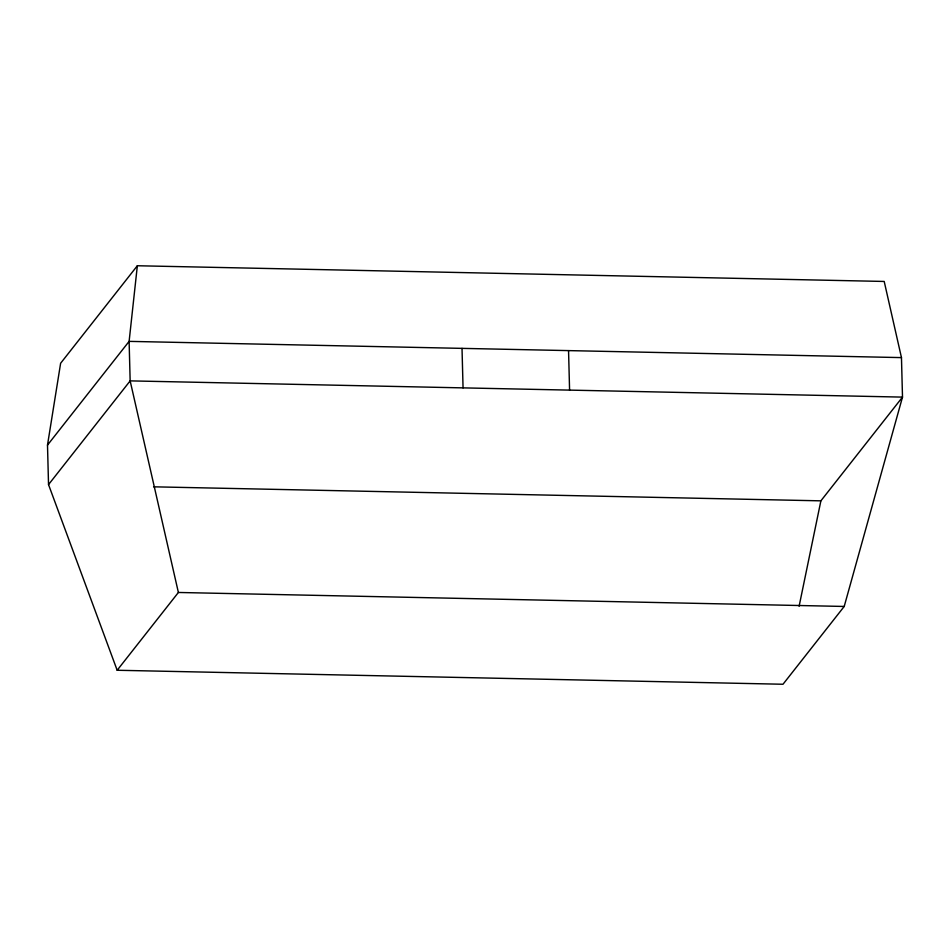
<?xml version="1.0" encoding="UTF-8"?>
<svg xmlns="http://www.w3.org/2000/svg" width="950" height="950" viewBox="0 0 950 950"><rect width="100%" height="100%" fill="white"/><g stroke="black" fill="none" stroke-linecap="round" stroke-linejoin="round"><path stroke-width="1.43" d="M137.346 265.751L129.117 341.371L130.15 380.879L178.386 592.467L117.171 670.261L48.533 484.607L47.5 445.099L60.622 363.268L137.346 265.751L884.201 281.449L901.467 357.604L902.5 397.112L844.206 606.456L783.002 684.249L117.171 670.261M799.104 606.266L820.883 500.84L902.5 397.112L130.15 380.879L48.533 484.607M47.5 445.099L129.117 341.371L901.467 357.604M153.591 486.816L820.883 500.84M178.386 592.467L844.206 606.456M568.551 350.609L569.584 390.117M462.021 348.377L463.054 387.873"/></g></svg>
